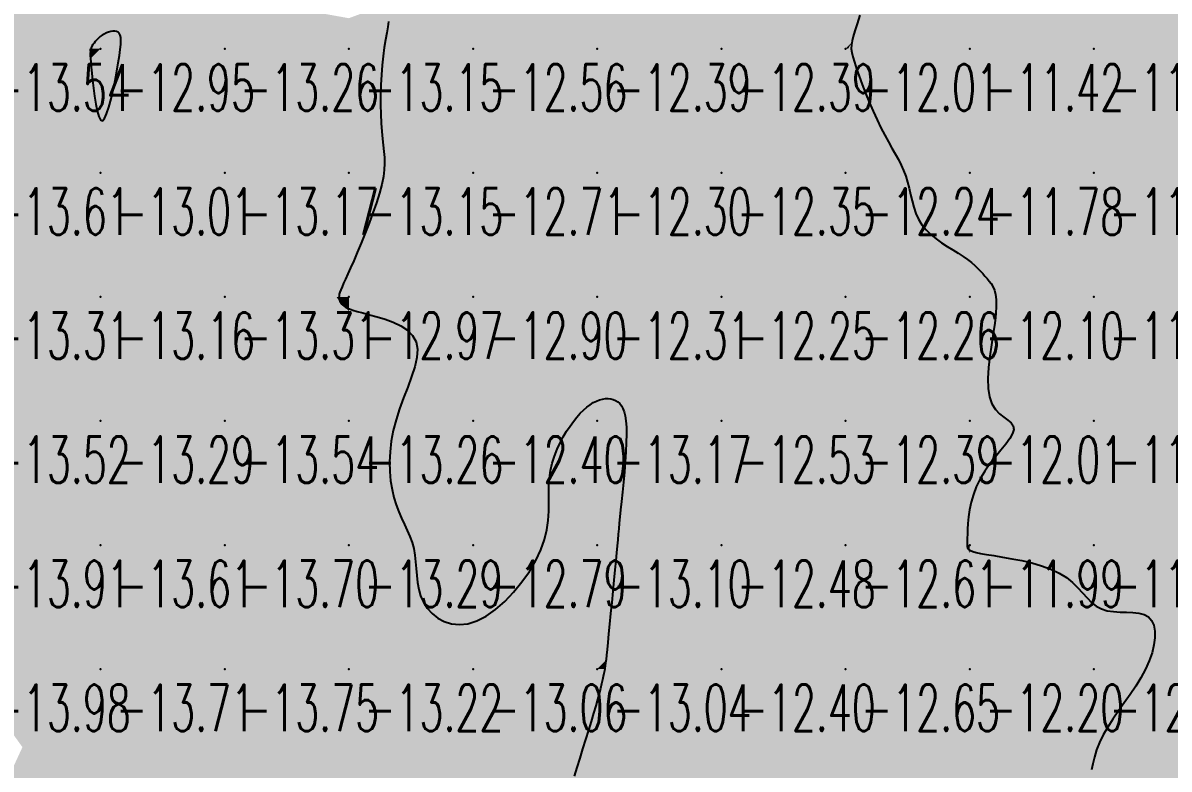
# Model space of a CAD drawing. Header units: millimetres. Extents: x 88261 to 90953, y 390274 to 392322.
# Drawn here: x 89854 to 89946.3, y 390729.2 to 390789.3 of the extents above; entities that cross this region are included whole.
import ezdxf
from ezdxf.enums import TextEntityAlignment as Align

# ---------------------------------------------------------------- set-up
doc = ezdxf.new("R2010")
doc.units = ezdxf.units.MM
doc.header["$LTSCALE"] = 25
for name, color, linetype in [('CN_03_00', 7, 'Continuous'), ('COTEAlt', 7, 'Continuous'), ('TN_COLORIAGE', 7, 'Continuous')]:
    doc.layers.add(name, color=color, linetype=linetype)
doc.styles.add('Simplex 1.0', font='Simplex.shx', dxfattribs={"width": 0.99, "height": 2.5})
doc.styles.get("Standard").update_dxf_attribs({"font": 'times.ttf'})

# ---------------------------------------------------------------- blocks, each defined once
blk = doc.blocks.new('COTE')
at = {"color": 0}
blk.add_point((0, 0), dxfattribs=at)
at = {"layer": 'COTEAlt'}
blk.add_attdef('ALT', text='', height=3.75, dxfattribs=at).set_placement((1.25, -1.25), align=Align.TOP_LEFT)

msp = doc.modelspace()

# ---------------------------------------------------------------- linework, layer by layer
at = {"layer": 'CN_03_00', "flags": 128}
for points, elevation in [([(89921.403, 390789.931), (89921.184, 390789.239), (89921.005, 390788.679), (89920.868, 390788.23), (89920.773, 390787.86), (89920.721, 390787.54), (89920.713, 390787.238), (89920.75, 390786.925), (89920.832, 390786.571), (89920.96, 390786.144), (89921.134, 390785.622), (89921.348, 390785.019), (89921.596, 390784.355), (89921.87, 390783.652), (89922.164, 390782.929), (89922.472, 390782.208), (89922.786, 390781.51), (89923.099, 390780.856), (89923.406, 390780.262), (89923.703, 390779.721), (89923.987, 390779.222), (89924.255, 390778.754), (89924.503, 390778.306), (89924.729, 390777.866), (89924.929, 390777.423), (89925.101, 390776.965), (89925.244, 390776.485), (89925.367, 390775.987), (89925.484, 390775.479), (89925.606, 390774.968), (89925.747, 390774.462), (89925.917, 390773.97), (89926.131, 390773.498), (89926.4, 390773.055), (89926.732, 390772.645), (89927.117, 390772.269), (89927.541, 390771.922), (89927.988, 390771.6), (89928.444, 390771.3), (89928.896, 390771.018), (89929.327, 390770.752), (89929.723, 390770.497), (89930.074, 390770.25), (89930.381, 390770.01), (89930.651, 390769.778), (89930.889, 390769.553), (89931.102, 390769.334), (89931.295, 390769.121), (89931.474, 390768.914), (89931.645, 390768.713), (89931.812, 390768.515), (89931.971, 390768.305), (89932.114, 390768.067), (89932.234, 390767.785), (89932.325, 390767.441), (89932.381, 390767.019), (89932.394, 390766.503), (89932.357, 390765.875), (89932.268, 390765.128), (89932.145, 390764.287), (89932.006, 390763.386), (89931.875, 390762.459), (89931.771, 390761.54), (89931.716, 390760.663), (89931.73, 390759.862), (89931.835, 390759.17), (89932.042, 390758.613), (89932.327, 390758.173), (89932.657, 390757.826), (89932.997, 390757.544), (89933.315, 390757.302), (89933.576, 390757.074), (89933.748, 390756.834), (89933.796, 390756.555), (89933.697, 390756.218), (89933.471, 390755.823), (89933.147, 390755.376), (89932.754, 390754.882), (89932.322, 390754.349), (89931.879, 390753.783), (89931.456, 390753.188), (89931.082, 390752.572), (89930.779, 390751.941), (89930.545, 390751.307), (89930.37, 390750.682), (89930.246, 390750.078), (89930.162, 390749.508), (89930.111, 390748.983), (89930.081, 390748.517), (89930.065, 390748.121), (89930.053, 390747.804), (89930.046, 390747.559), (89930.042, 390747.374), (89930.042, 390747.24), (89930.044, 390747.146), (89930.051, 390747.079), (89930.06, 390747.031), (89930.073, 390746.99), (89930.091, 390746.946), (89930.127, 390746.898), (89930.198, 390746.845), (89930.318, 390746.786), (89930.502, 390746.721), (89930.767, 390746.648), (89931.128, 390746.569), (89931.6, 390746.481), (89932.191, 390746.383), (89932.881, 390746.271), (89933.639, 390746.139), (89934.438, 390745.982), (89935.248, 390745.793), (89936.041, 390745.567), (89936.788, 390745.299), (89937.46, 390744.982), (89938.036, 390744.616), (89938.529, 390744.214), (89938.959, 390743.796), (89939.345, 390743.378), (89939.709, 390742.981), (89940.069, 390742.621), (89940.446, 390742.318), (89940.861, 390742.089), (89941.327, 390741.947), (89941.831, 390741.872), (89942.356, 390741.841), (89942.883, 390741.828), (89943.393, 390741.807), (89943.868, 390741.755), (89944.289, 390741.645), (89944.637, 390741.454), (89944.899, 390741.161), (89945.072, 390740.775), (89945.16, 390740.308), (89945.165, 390739.773), (89945.09, 390739.184), (89944.937, 390738.554), (89944.71, 390737.896), (89944.41, 390737.223), (89944.043, 390736.546), (89943.625, 390735.87), (89943.172, 390735.197), (89942.702, 390734.528), (89942.232, 390733.865), (89941.781, 390733.21), (89941.365, 390732.566), (89941.003, 390731.934), (89940.706, 390731.318), (89940.472, 390730.721), (89940.292, 390730.15), (89940.156, 390729.612), (89940.058, 390729.111)], -12), ([(89883.434, 390789.431), (89883.383, 390789.006), (89883.301, 390788.511), (89883.202, 390787.949), (89883.098, 390787.325), (89883.002, 390786.641), (89882.925, 390785.903), (89882.868, 390785.126), (89882.83, 390784.327), (89882.811, 390783.521), (89882.81, 390782.727), (89882.824, 390781.96), (89882.854, 390781.237), (89882.899, 390780.576), (89882.956, 390779.987), (89883.016, 390779.455), (89883.07, 390778.959), (89883.108, 390778.479), (89883.12, 390777.994), (89883.096, 390777.483), (89883.026, 390776.926), (89882.901, 390776.302), (89882.714, 390775.597), (89882.474, 390774.827), (89882.193, 390774.016), (89881.886, 390773.187), (89881.564, 390772.362), (89881.241, 390771.566), (89880.929, 390770.822), (89880.641, 390770.151), (89880.387, 390769.574), (89880.167, 390769.084), (89879.981, 390768.673), (89879.826, 390768.33), (89879.701, 390768.047), (89879.603, 390767.812), (89879.531, 390767.617), (89879.482, 390767.452), (89879.456, 390767.307), (89879.449, 390767.181), (89879.459, 390767.069), (89879.484, 390766.97), (89879.522, 390766.881), (89879.57, 390766.801), (89879.625, 390766.725), (89879.686, 390766.653), (89879.752, 390766.582), (89879.834, 390766.51), (89879.944, 390766.434), (89880.096, 390766.353), (89880.303, 390766.266), (89880.576, 390766.169), (89880.93, 390766.061), (89881.376, 390765.94), (89881.919, 390765.802), (89882.533, 390765.641), (89883.18, 390765.445), (89883.824, 390765.205), (89884.431, 390764.913), (89884.963, 390764.557), (89885.385, 390764.129), (89885.661, 390763.62), (89885.766, 390763.022), (89885.72, 390762.346), (89885.555, 390761.604), (89885.302, 390760.808), (89884.994, 390759.97), (89884.661, 390759.105), (89884.335, 390758.223), (89884.048, 390757.338), (89883.825, 390756.462), (89883.668, 390755.6), (89883.573, 390754.759), (89883.535, 390753.944), (89883.551, 390753.162), (89883.616, 390752.417), (89883.726, 390751.716), (89883.876, 390751.065), (89884.062, 390750.466), (89884.274, 390749.911), (89884.5, 390749.392), (89884.731, 390748.896), (89884.954, 390748.415), (89885.159, 390747.938), (89885.336, 390747.455), (89885.474, 390746.956), (89885.565, 390746.433), (89885.624, 390745.89), (89885.667, 390745.335), (89885.711, 390744.775), (89885.774, 390744.216), (89885.873, 390743.667), (89886.026, 390743.133), (89886.25, 390742.623), (89886.558, 390742.144), (89886.946, 390741.714), (89887.408, 390741.349), (89887.935, 390741.066), (89888.522, 390740.885), (89889.159, 390740.822), (89889.84, 390740.894), (89890.558, 390741.12), (89891.302, 390741.51), (89892.056, 390742.045), (89892.801, 390742.699), (89893.517, 390743.446), (89894.185, 390744.261), (89894.785, 390745.116), (89895.3, 390745.987), (89895.708, 390746.846), (89895.998, 390747.674), (89896.186, 390748.467), (89896.293, 390749.228), (89896.343, 390749.958), (89896.357, 390750.662), (89896.357, 390751.34), (89896.367, 390751.995), (89896.408, 390752.63), (89896.498, 390753.245), (89896.635, 390753.84), (89896.813, 390754.411), (89897.023, 390754.956), (89897.26, 390755.473), (89897.517, 390755.959), (89897.786, 390756.412), (89898.061, 390756.829), (89898.337, 390757.208), (89898.611, 390757.549), (89898.882, 390757.853), (89899.151, 390758.12), (89899.417, 390758.353), (89899.679, 390758.55), (89899.937, 390758.714), (89900.189, 390758.844), (89900.436, 390758.942), (89900.677, 390759.008), (89900.909, 390759.043), (89901.131, 390759.047), (89901.344, 390759.023), (89901.544, 390758.969), (89901.731, 390758.888), (89901.904, 390758.779), (89902.061, 390758.642), (89902.202, 390758.47), (89902.324, 390758.253), (89902.426, 390757.981), (89902.508, 390757.647), (89902.566, 390757.24), (89902.601, 390756.751), (89902.611, 390756.171), (89902.595, 390755.497), (89902.558, 390754.748), (89902.503, 390753.949), (89902.436, 390753.125), (89902.361, 390752.302), (89902.284, 390751.504), (89902.208, 390750.757), (89902.139, 390750.086), (89902.081, 390749.506), (89902.03, 390749.001), (89901.986, 390748.542), (89901.944, 390748.102), (89901.901, 390747.654), (89901.856, 390747.17), (89901.805, 390746.624), (89901.744, 390745.987), (89901.673, 390745.243), (89901.594, 390744.413), (89901.508, 390743.529), (89901.42, 390742.621), (89901.333, 390741.721), (89901.248, 390740.861), (89901.171, 390740.072), (89901.103, 390739.385), (89901.047, 390738.824), (89901.001, 390738.375), (89900.963, 390738.018), (89900.929, 390737.733), (89900.898, 390737.498), (89900.866, 390737.292), (89900.83, 390737.095), (89900.789, 390736.886), (89900.74, 390736.647), (89900.679, 390736.37), (89900.606, 390736.051), (89900.517, 390735.687), (89900.411, 390735.272), (89900.284, 390734.802), (89900.136, 390734.273), (89899.963, 390733.681), (89899.764, 390733.025), (89899.546, 390732.319), (89899.314, 390731.578), (89899.077, 390730.82), (89898.84, 390730.062), (89898.611, 390729.32), (89898.396, 390728.611)], -13)]:
    msp.add_lwpolyline(points, dxfattribs=dict(at, elevation=elevation))
at = {"layer": 'CN_03_00', "elevation": -13, "flags": 128}
msp.add_lwpolyline([(89861.775, 390786.692), (89861.841, 390787.181), (89861.879, 390787.581), (89861.89, 390787.902), (89861.875, 390788.152), (89861.833, 390788.342), (89861.764, 390788.479), (89861.67, 390788.572), (89861.549, 390788.631), (89861.408, 390788.657), (89861.25, 390788.656), (89861.08, 390788.628), (89860.904, 390788.578), (89860.725, 390788.509), (89860.549, 390788.422), (89860.38, 390788.322), (89860.223, 390788.211), (89860.079, 390788.091), (89859.947, 390787.964), (89859.83, 390787.832), (89859.726, 390787.698), (89859.637, 390787.564), (89859.563, 390787.432), (89859.504, 390787.303), (89859.461, 390787.177), (89859.433, 390787.044), (89859.419, 390786.888), (89859.42, 390786.695), (89859.434, 390786.452), (89859.461, 390786.145), (89859.5, 390785.758), (89859.551, 390785.278), (89859.614, 390784.701), (89859.689, 390784.061), (89859.775, 390783.405), (89859.874, 390782.776), (89859.985, 390782.22), (89860.11, 390781.781), (89860.248, 390781.506), (89860.4, 390781.438), (89860.565, 390781.608), (89860.74, 390781.986), (89860.917, 390782.527), (89861.094, 390783.186), (89861.264, 390783.918), (89861.422, 390784.679), (89861.564, 390785.423), (89861.683, 390786.106), (89861.775, 390786.692)], close=True, dxfattribs=at)
at = {"layer": 'TN_COLORIAGE', "color": 221}
for points in [[(89850.249, 390787.239, -13), (89859.336, 390787.239, -13), (89860.249, 390797.239, -13), (89860.249, 390788.438, -13)], [(89850.249, 390797.239, -13.398), (89850.249, 390787.239, -13.398), (89860.249, 390797.239, -13.398)], [(89860.249, 390797.239, -13), (89860.249, 390788.438, -13), (89870.249, 390797.239, -13), (89861.949, 390788.939, -13)], [(89870.249, 390797.239, -13), (89861.949, 390788.939, -13), (89870.249, 390787.239, -13), (89861.975, 390787.239, -13)], [(89870.249, 390797.239, -13), (89873.895, 390797.239, -13), (89870.249, 390787.239, -13), (89873.853, 390790.844, -13)], [(89870.249, 390787.239, -13), (89873.853, 390790.844, -13), (89880.249, 390787.239, -13), (89880.249, 390789.696, -13)], [(89882.776, 390787.239, -13.15), (89884.154, 390791.144, -13.15), (89880.249, 390787.239, -13.15)], [(89880.249, 390789.696, -13.15), (89884.154, 390791.144, -13.15), (89880.249, 390787.239, -13.15)], [(89850.249, 390777.239, -13), (89859.431, 390786.422, -13), (89850.249, 390787.239, -13), (89859.336, 390787.239, -13)], [(89860.249, 390777.239, -13.26), (89870.249, 390777.239, -13.26), (89870.249, 390787.239, -13.26)], [(89870.249, 390787.239, -13), (89861.975, 390787.239, -13), (89860.249, 390777.239, -13), (89860.249, 390778.742, -13)], [(89870.249, 390777.239, -13.15), (89880.249, 390777.239, -13.15), (89880.249, 390787.239, -13.15)], [(89870.249, 390787.239, -13.15), (89870.249, 390777.239, -13.15), (89880.249, 390787.239, -13.15)], [(89880.249, 390787.239, -13), (89882.776, 390787.239, -13), (89880.249, 390777.239, -13), (89882.754, 390779.745, -13)], [(89850.249, 390777.239, -13), (89859.431, 390786.422, -13), (89860.249, 390777.239, -13), (89860.249, 390778.742, -13)], [(89882.754, 390779.745, -13.148), (89883.601, 390777.239, -13.148), (89880.249, 390777.239, -13.148)], [(89850.249, 390767.239, -13.01), (89860.249, 390767.239, -13.01), (89860.249, 390777.239, -13.01)], [(89850.249, 390777.239, -13.01), (89850.249, 390767.239, -13.01), (89860.249, 390777.239, -13.01)], [(89860.249, 390767.239, -13.168), (89870.249, 390767.239, -13.168), (89870.249, 390777.239, -13.168)], [(89860.249, 390777.239, -13.168), (89860.249, 390767.239, -13.168), (89870.249, 390777.239, -13.168)], [(89870.249, 390767.239, -13), (89879.247, 390767.239, -13), (89880.249, 390777.239, -13), (89880.249, 390769.107, -13)], [(89870.249, 390777.239, -13.148), (89870.249, 390767.239, -13.148), (89880.249, 390777.239, -13.148)], [(89883.601, 390777.239, -13.148), (89880.249, 390769.107, -13.148), (89880.249, 390777.239, -13.148)], [(89850.249, 390757.239, -13.163), (89860.249, 390757.239, -13.163), (89860.249, 390767.239, -13.163)], [(89850.249, 390767.239, -13.163), (89850.249, 390757.239, -13.163), (89860.249, 390767.239, -13.163)], [(89860.249, 390757.239, -13.306), (89870.249, 390757.239, -13.306), (89870.249, 390767.239, -13.306)], [(89860.249, 390767.239, -13.306), (89860.249, 390757.239, -13.306), (89870.249, 390767.239, -13.306)], [(89870.249, 390757.239, -13), (89879.655, 390766.645, -13), (89870.249, 390767.239, -13), (89879.247, 390767.239, -13)], [(89870.249, 390757.239, -13), (89879.655, 390766.645, -13), (89880.249, 390757.239, -13), (89880.249, 390766.099, -13)], [(89887.604, 390764.595, -13.265), (89880.249, 390766.099, -13.265), (89880.249, 390757.239, -13.265)], [(89883.299, 390757.239, -13.265), (89887.604, 390764.595, -13.265), (89880.249, 390757.239, -13.265)], [(89900.249, 390759.191, -13.168), (89898.071, 390757.239, -13.168), (89900.249, 390757.239, -13.168)], [(89902.07, 390759.061, -13.168), (89900.249, 390759.191, -13.168), (89900.249, 390757.239, -13.168)], [(89902.07, 390759.061, -13.168), (89902.895, 390757.239, -13.168), (89900.249, 390757.239, -13.168)], [(89850.249, 390747.239, -13.29), (89860.249, 390747.239, -13.29), (89860.249, 390757.239, -13.29)], [(89850.249, 390757.239, -13.29), (89850.249, 390747.239, -13.29), (89860.249, 390757.239, -13.29)], [(89860.249, 390747.239, -13.54), (89870.249, 390747.239, -13.54), (89870.249, 390757.239, -13.54)], [(89860.249, 390757.239, -13.54), (89860.249, 390747.239, -13.54), (89870.249, 390757.239, -13.54)], [(89870.249, 390747.239, -13.265), (89880.249, 390747.239, -13.265), (89880.249, 390757.239, -13.265)], [(89870.249, 390757.239, -13.265), (89870.249, 390747.239, -13.265), (89880.249, 390757.239, -13.265)], [(89880.249, 390747.239, -13), (89883.487, 390750.477, -13), (89880.249, 390757.239, -13), (89883.299, 390757.239, -13)], [(89900.249, 390757.239, -13), (89895.834, 390752.825, -13), (89900.249, 390747.239, -13), (89897.041, 390747.239, -13)], [(89898.071, 390757.239, -13.168), (89895.834, 390752.825, -13.168), (89900.249, 390757.239, -13.168)], [(89900.249, 390757.239, -13), (89902.895, 390757.239, -13), (89900.249, 390747.239, -13), (89902.018, 390749.009, -13)], [(89883.487, 390750.477, -13.289), (89886.011, 390747.239, -13.289), (89880.249, 390747.239, -13.289)], [(89901.87, 390747.239, -13.1), (89902.018, 390749.009, -13.1), (89900.249, 390747.239, -13.1)], [(89850.249, 390737.239, -13.608), (89860.249, 390737.239, -13.608), (89860.249, 390747.239, -13.608)], [(89850.249, 390747.239, -13.608), (89850.249, 390737.239, -13.608), (89860.249, 390747.239, -13.608)], [(89860.249, 390737.239, -13.7), (89870.249, 390737.239, -13.7), (89870.249, 390747.239, -13.7)], [(89860.249, 390747.239, -13.7), (89860.249, 390737.239, -13.7), (89870.249, 390747.239, -13.7)], [(89870.249, 390737.239, -13.289), (89880.249, 390737.239, -13.289), (89880.249, 390747.239, -13.289)], [(89870.249, 390747.239, -13.289), (89870.249, 390737.239, -13.289), (89880.249, 390747.239, -13.289)], [(89880.249, 390747.239, -13), (89886.011, 390747.239, -13), (89880.249, 390737.239, -13), (89885.31, 390742.3, -13)], [(89890.249, 390737.239, -13.1), (89900.249, 390737.239, -13.1), (89900.249, 390747.239, -13.1)], [(89900.249, 390747.239, -13), (89897.041, 390747.239, -13), (89890.249, 390737.239, -13), (89890.249, 390739.296, -13)], [(89900.249, 390747.239, -13), (89901.87, 390747.239, -13), (89900.249, 390737.239, -13), (89900.968, 390737.958, -13)], [(89880.249, 390737.239, -13), (89885.31, 390742.3, -13), (89890.249, 390737.239, -13), (89890.249, 390739.296, -13)], [(89900.88, 390737.239, -13.04), (89900.968, 390737.958, -13.04), (89900.249, 390737.239, -13.04)], [(89850.249, 390736.102, -13.709), (89853.961, 390730.952, -13.709), (89850.249, 390737.239, -13.709), (89860.249, 390737.239, -13.709)], [(89853.961, 390730.952, -13.314), (89852.253, 390727.239, -13.314), (89860.249, 390737.239, -13.314), (89860.249, 390727.239, -13.314)], [(89860.249, 390727.239, -13.749), (89870.249, 390727.239, -13.749), (89870.249, 390737.239, -13.749)], [(89860.249, 390737.239, -13.749), (89860.249, 390727.239, -13.749), (89870.249, 390737.239, -13.749)], [(89870.249, 390727.239, -13.218), (89880.249, 390727.239, -13.218), (89880.249, 390737.239, -13.218)], [(89870.249, 390737.239, -13.218), (89870.249, 390727.239, -13.218), (89880.249, 390737.239, -13.218)], [(89880.249, 390727.239, -13.055), (89890.249, 390727.239, -13.055), (89890.249, 390737.239, -13.055)], [(89880.249, 390737.239, -13.055), (89880.249, 390727.239, -13.055), (89890.249, 390737.239, -13.055)], [(89890.249, 390727.239, -13), (89897.901, 390727.239, -13), (89900.249, 390737.239, -13), (89900.249, 390734.402, -13)], [(89890.249, 390737.239, -13.04), (89890.249, 390727.239, -13.04), (89900.249, 390737.239, -13.04)], [(89900.88, 390737.239, -13.04), (89900.249, 390734.402, -13.04), (89900.249, 390737.239, -13.04)]]:
    msp.add_solid(points, dxfattribs=at)
at = {"layer": 'TN_COLORIAGE', "color": 211}
for points in [[(89884.154, 390791.144, -12.556), (89882.776, 390787.239, -12.556), (89890.249, 390797.239, -12.556), (89890.249, 390787.239, -12.556)], [(89890.249, 390787.239, -12.33), (89900.249, 390787.239, -12.33), (89900.249, 390797.239, -12.33)], [(89890.249, 390797.239, -12.33), (89890.249, 390787.239, -12.33), (89900.249, 390797.239, -12.33)], [(89900.249, 390787.239, -12.095), (89910.249, 390787.239, -12.095), (89910.249, 390797.239, -12.095)], [(89900.249, 390797.239, -12.095), (89900.249, 390787.239, -12.095), (89910.249, 390797.239, -12.095)], [(89910.249, 390787.239, -12.122), (89920.249, 390787.239, -12.122), (89920.249, 390797.239, -12.122)], [(89910.249, 390797.239, -12.122), (89910.249, 390787.239, -12.122), (89920.249, 390797.239, -12.122)], [(89920.249, 390797.239, -12), (89923.65, 390797.239, -12), (89920.249, 390787.239, -12), (89920.748, 390787.739, -12)], [(89861.975, 390787.239, -12.946), (89861.949, 390788.939, -12.946), (89860.249, 390787.239, -12.946)], [(89861.949, 390788.939, -12.946), (89860.249, 390788.438, -12.946), (89860.249, 390787.239, -12.946)], [(89860.249, 390788.438, -12.946), (89859.336, 390787.239, -12.946), (89860.249, 390787.239, -12.946)], [(89920.46, 390787.239, -12.012), (89920.748, 390787.739, -12.012), (89920.249, 390787.239, -12.012)], [(89859.336, 390787.239, -12.946), (89859.431, 390786.422, -12.946), (89860.249, 390787.239, -12.946)], [(89860.249, 390778.742, -12.946), (89859.431, 390786.422, -12.946), (89860.249, 390787.239, -12.946)], [(89860.249, 390778.742, -12.946), (89861.975, 390787.239, -12.946), (89860.249, 390787.239, -12.946)], [(89883.601, 390777.239, -12.556), (89882.754, 390779.745, -12.556), (89890.249, 390777.239, -12.556), (89890.249, 390787.239, -12.556)], [(89882.754, 390779.745, -12.556), (89882.776, 390787.239, -12.556), (89890.249, 390787.239, -12.556)], [(89890.249, 390777.239, -12.394), (89900.249, 390777.239, -12.394), (89900.249, 390787.239, -12.394)], [(89890.249, 390787.239, -12.394), (89890.249, 390777.239, -12.394), (89900.249, 390787.239, -12.394)], [(89900.249, 390777.239, -12.391), (89910.249, 390777.239, -12.391), (89910.249, 390787.239, -12.391)], [(89900.249, 390787.239, -12.391), (89900.249, 390777.239, -12.391), (89910.249, 390787.239, -12.391)], [(89910.249, 390777.239, -12.012), (89920.249, 390777.239, -12.012), (89920.249, 390787.239, -12.012)], [(89910.249, 390787.239, -12.012), (89910.249, 390777.239, -12.012), (89920.249, 390787.239, -12.012)], [(89920.249, 390777.239, -12), (89923.174, 390780.165, -12), (89920.249, 390787.239, -12), (89920.46, 390787.239, -12)], [(89923.174, 390780.165, -12.238), (89925.439, 390777.239, -12.238), (89920.249, 390777.239, -12.238)], [(89880.249, 390767.239, -12.706), (89890.249, 390767.239, -12.706), (89890.249, 390777.239, -12.706)], [(89880.249, 390769.107, -12.706), (89883.601, 390777.239, -12.706), (89880.249, 390767.239, -12.706), (89890.249, 390777.239, -12.706)], [(89890.249, 390767.239, -12.302), (89900.249, 390767.239, -12.302), (89900.249, 390777.239, -12.302)], [(89890.249, 390777.239, -12.302), (89890.249, 390767.239, -12.302), (89900.249, 390777.239, -12.302)], [(89900.249, 390767.239, -12.354), (89910.249, 390767.239, -12.354), (89910.249, 390777.239, -12.354)], [(89900.249, 390777.239, -12.354), (89900.249, 390767.239, -12.354), (89910.249, 390777.239, -12.354)], [(89910.249, 390767.239, -12.238), (89920.249, 390767.239, -12.238), (89920.249, 390777.239, -12.238)], [(89910.249, 390777.239, -12.238), (89910.249, 390767.239, -12.238), (89920.249, 390777.239, -12.238)], [(89920.249, 390767.239, -12), (89925.678, 390772.669, -12), (89920.249, 390777.239, -12), (89925.439, 390777.239, -12)], [(89920.249, 390767.239, -12), (89925.678, 390772.669, -12), (89930.249, 390767.239, -12), (89930.249, 390770.414, -12)], [(89931.666, 390768.657, -12.103), (89930.249, 390770.414, -12.103), (89930.249, 390767.239, -12.103)], [(89880.249, 390769.107, -12.966), (89879.247, 390767.239, -12.966), (89880.249, 390767.239, -12.966)], [(89931.666, 390768.657, -12.103), (89932.957, 390767.239, -12.103), (89930.249, 390767.239, -12.103)], [(89879.247, 390767.239, -12.966), (89879.655, 390766.645, -12.966), (89880.249, 390767.239, -12.966)], [(89880.249, 390766.099, -12.966), (89879.655, 390766.645, -12.966), (89880.249, 390767.239, -12.966)], [(89880.249, 390766.099, -12.905), (89887.604, 390764.595, -12.905), (89880.249, 390767.239, -12.905), (89890.249, 390767.239, -12.905)], [(89887.604, 390764.595, -12.397), (89883.299, 390757.239, -12.397), (89890.249, 390767.239, -12.397), (89890.249, 390757.239, -12.397)], [(89898.071, 390757.239, -12.307), (89900.249, 390759.191, -12.307), (89890.249, 390757.239, -12.307), (89900.249, 390767.239, -12.307)], [(89890.249, 390767.239, -12.307), (89890.249, 390757.239, -12.307), (89900.249, 390767.239, -12.307)], [(89900.249, 390759.191, -12.246), (89902.07, 390759.061, -12.246), (89900.249, 390767.239, -12.246), (89910.249, 390767.239, -12.246)], [(89902.895, 390757.239, -12.246), (89902.07, 390759.061, -12.246), (89910.249, 390757.239, -12.246), (89910.249, 390767.239, -12.246)], [(89910.249, 390757.239, -12.262), (89920.249, 390757.239, -12.262), (89920.249, 390767.239, -12.262)], [(89910.249, 390767.239, -12.262), (89910.249, 390757.239, -12.262), (89920.249, 390767.239, -12.262)], [(89920.249, 390757.239, -12.103), (89930.249, 390757.239, -12.103), (89930.249, 390767.239, -12.103)], [(89920.249, 390767.239, -12.103), (89920.249, 390757.239, -12.103), (89930.249, 390767.239, -12.103)], [(89930.249, 390767.239, -12), (89932.957, 390767.239, -12), (89930.249, 390757.239, -12), (89930.645, 390757.636, -12)], [(89883.299, 390757.239, -12.397), (89883.487, 390750.477, -12.397), (89890.249, 390757.239, -12.397)], [(89886.011, 390747.239, -12.397), (89883.487, 390750.477, -12.397), (89890.249, 390747.239, -12.397), (89890.249, 390757.239, -12.397)], [(89895.834, 390752.825, -12.397), (89898.071, 390757.239, -12.397), (89890.249, 390747.239, -12.397), (89890.249, 390757.239, -12.397)], [(89902.018, 390749.009, -12.481), (89901.87, 390747.239, -12.481), (89910.249, 390757.239, -12.481), (89910.249, 390747.239, -12.481)], [(89902.018, 390749.009, -12.533), (89902.895, 390757.239, -12.533), (89910.249, 390757.239, -12.533)], [(89910.249, 390747.239, -12.391), (89920.249, 390747.239, -12.391), (89920.249, 390757.239, -12.391)], [(89910.249, 390757.239, -12.391), (89910.249, 390747.239, -12.391), (89920.249, 390757.239, -12.391)], [(89920.249, 390747.239, -12), (89930.025, 390747.239, -12), (89930.249, 390757.239, -12), (89930.249, 390752.738, -12)], [(89920.249, 390757.239, -12.011), (89920.249, 390747.239, -12.011), (89930.249, 390757.239, -12.011)], [(89930.645, 390757.636, -12.011), (89935.47, 390757.239, -12.011), (89930.249, 390757.239, -12.011)], [(89930.249, 390752.738, -12.011), (89935.47, 390757.239, -12.011), (89930.249, 390757.239, -12.011)], [(89897.041, 390747.239, -12.787), (89895.834, 390752.825, -12.787), (89890.249, 390747.239, -12.787)], [(89890.249, 390739.296, -12.787), (89885.31, 390742.3, -12.787), (89890.249, 390747.239, -12.787)], [(89885.31, 390742.3, -12.787), (89886.011, 390747.239, -12.787), (89890.249, 390747.239, -12.787)], [(89890.249, 390739.296, -12.787), (89897.041, 390747.239, -12.787), (89890.249, 390747.239, -12.787)], [(89900.968, 390737.958, -12.404), (89900.88, 390737.239, -12.404), (89910.249, 390747.239, -12.404), (89910.249, 390737.239, -12.404)], [(89900.968, 390737.958, -12.481), (89901.87, 390747.239, -12.481), (89910.249, 390747.239, -12.481)], [(89910.249, 390737.239, -12.607), (89920.249, 390737.239, -12.607), (89920.249, 390747.239, -12.607)], [(89910.249, 390747.239, -12.607), (89910.249, 390737.239, -12.607), (89920.249, 390747.239, -12.607)], [(89920.249, 390737.239, -12), (89930.04, 390747.031, -12), (89920.249, 390747.239, -12), (89930.025, 390747.239, -12)], [(89920.249, 390737.239, -12), (89930.04, 390747.031, -12), (89930.249, 390737.239, -12), (89930.249, 390746.574, -12)], [(89938.565, 390745.556, -12.195), (89930.249, 390746.574, -12.195), (89930.249, 390737.239, -12.195)], [(89930.249, 390737.239, -12), (89938.565, 390745.556, -12), (89940.249, 390737.239, -12), (89940.249, 390741.096, -12)], [(89940.249, 390741.096, -12.025), (89945.606, 390742.597, -12.025), (89940.249, 390737.239, -12.025)], [(89945.151, 390737.239, -12.025), (89945.606, 390742.597, -12.025), (89940.249, 390737.239, -12.025)], [(89900.249, 390727.239, -12.404), (89910.249, 390727.239, -12.404), (89910.249, 390737.239, -12.404)], [(89900.249, 390734.402, -12.404), (89900.88, 390737.239, -12.404), (89900.249, 390727.239, -12.404), (89910.249, 390737.239, -12.404)], [(89910.249, 390727.239, -12.654), (89920.249, 390727.239, -12.654), (89920.249, 390737.239, -12.654)], [(89910.249, 390737.239, -12.654), (89910.249, 390727.239, -12.654), (89920.249, 390737.239, -12.654)], [(89920.249, 390727.239, -12.195), (89930.249, 390727.239, -12.195), (89930.249, 390737.239, -12.195)], [(89920.249, 390737.239, -12.195), (89920.249, 390727.239, -12.195), (89930.249, 390737.239, -12.195)], [(89930.249, 390737.239, -12.025), (89930.249, 390727.239, -12.025), (89940.249, 390737.239, -12.025)], [(89930.249, 390727.239, -12), (89939.869, 390727.239, -12), (89940.249, 390737.239, -12), (89940.249, 390731.782, -12)], [(89945.151, 390737.239, -12.025), (89940.249, 390731.782, -12.025), (89940.249, 390737.239, -12.025)], [(89900.249, 390734.402, -12.899), (89897.901, 390727.239, -12.899), (89900.249, 390727.239, -12.899)]]:
    msp.add_solid(points, dxfattribs=at)
at = {"layer": 'TN_COLORIAGE', "color": 201}
for points in [[(89920.748, 390787.739, -11.425), (89920.46, 390787.239, -11.425), (89930.249, 390797.239, -11.425), (89930.249, 390787.239, -11.425)], [(89920.748, 390787.739, -11.764), (89923.65, 390797.239, -11.764), (89930.249, 390797.239, -11.764)], [(89930.249, 390797.239, -11.174), (89930.249, 390787.239, -11.174), (89940.249, 390797.239, -11.174)], [(89930.249, 390787.239, -11.174), (89940.249, 390787.239, -11.174), (89940.249, 390797.239, -11.174)], [(89940.249, 390797.239, -11.415), (89940.249, 390787.239, -11.415), (89950.249, 390797.239, -11.415)], [(89940.249, 390787.239, -11.415), (89950.249, 390787.239, -11.415), (89950.249, 390797.239, -11.415)], [(89920.46, 390787.239, -11.425), (89923.174, 390780.165, -11.425), (89930.249, 390787.239, -11.425)], [(89925.439, 390777.239, -11.425), (89923.174, 390780.165, -11.425), (89930.249, 390777.239, -11.425), (89930.249, 390787.239, -11.425)], [(89930.249, 390787.239, -11.383), (89930.249, 390777.239, -11.383), (89940.249, 390787.239, -11.383)], [(89930.249, 390777.239, -11.383), (89940.249, 390777.239, -11.383), (89940.249, 390787.239, -11.383)], [(89940.249, 390787.239, -11.236), (89940.249, 390777.239, -11.236), (89950.249, 390787.239, -11.236)], [(89940.249, 390777.239, -11.236), (89950.249, 390777.239, -11.236), (89950.249, 390787.239, -11.236)], [(89925.439, 390777.239, -11.78), (89925.678, 390772.669, -11.78), (89930.249, 390777.239, -11.78)], [(89930.249, 390770.414, -11.78), (89925.678, 390772.669, -11.78), (89930.249, 390777.239, -11.78)], [(89930.249, 390770.414, -11.379), (89931.666, 390768.657, -11.379), (89930.249, 390777.239, -11.379), (89940.249, 390777.239, -11.379)], [(89932.957, 390767.239, -11.379), (89931.666, 390768.657, -11.379), (89940.249, 390767.239, -11.379), (89940.249, 390777.239, -11.379)], [(89940.249, 390777.239, -11.283), (89940.249, 390767.239, -11.283), (89950.249, 390777.239, -11.283)], [(89940.249, 390767.239, -11.283), (89950.249, 390767.239, -11.283), (89950.249, 390777.239, -11.283)], [(89930.645, 390757.636, -11.724), (89932.957, 390767.239, -11.724), (89940.249, 390767.239, -11.724)], [(89935.47, 390757.239, -11.724), (89930.645, 390757.636, -11.724), (89940.249, 390757.239, -11.724), (89940.249, 390767.239, -11.724)], [(89940.249, 390767.239, -11.718), (89940.249, 390757.239, -11.718), (89950.249, 390767.239, -11.718)], [(89940.249, 390757.239, -11.718), (89950.249, 390757.239, -11.718), (89950.249, 390767.239, -11.718)], [(89935.47, 390757.239, -11.986), (89930.249, 390752.738, -11.986), (89940.249, 390757.239, -11.986), (89930.249, 390747.239, -11.986)], [(89930.249, 390747.239, -11.99), (89940.249, 390747.239, -11.99), (89940.249, 390757.239, -11.99)], [(89940.249, 390757.239, -11.905), (89940.249, 390747.239, -11.905), (89950.249, 390757.239, -11.905)], [(89940.249, 390747.239, -11.905), (89950.249, 390747.239, -11.905), (89950.249, 390757.239, -11.905)], [(89930.249, 390752.738, -11.986), (89930.025, 390747.239, -11.986), (89930.249, 390747.239, -11.986)], [(89930.025, 390747.239, -11.986), (89930.04, 390747.031, -11.986), (89930.249, 390747.239, -11.986)], [(89930.249, 390746.574, -11.986), (89930.04, 390747.031, -11.986), (89930.249, 390747.239, -11.986)], [(89930.249, 390746.574, -11.96), (89938.565, 390745.556, -11.96), (89930.249, 390747.239, -11.96), (89940.249, 390747.239, -11.96)], [(89940.249, 390741.096, -11.96), (89938.565, 390745.556, -11.96), (89940.249, 390747.239, -11.96)], [(89945.606, 390742.597, -11.96), (89940.249, 390741.096, -11.96), (89950.249, 390747.239, -11.96), (89940.249, 390747.239, -11.96)], [(89945.606, 390742.597, -11.974), (89945.151, 390737.239, -11.974), (89950.249, 390747.239, -11.974), (89950.249, 390737.239, -11.974)], [(89940.249, 390731.782, -11.974), (89945.151, 390737.239, -11.974), (89940.249, 390727.239, -11.974), (89950.249, 390737.239, -11.974)], [(89940.249, 390727.239, -11.974), (89950.249, 390727.239, -11.974), (89950.249, 390737.239, -11.974)], [(89940.249, 390731.782, -11.979), (89939.869, 390727.239, -11.979), (89940.249, 390727.239, -11.979)]]:
    msp.add_solid(points, dxfattribs=at)

# ---------------------------------------------------------------- block references
at = {"layer": 'COTEAlt'}
ref = msp.add_blockref('COTE', (89850.249, 390787.239), dxfattribs=at)
ref.add_attrib('ALT', '-13.54', dxfattribs={"height": 3.75, "style": 'Simplex 1.0', "width": 0.6}).set_placement((89851.499, 390785.989), align=Align.TOP_LEFT)
ref = msp.add_blockref('COTE', (89860.249, 390787.239), dxfattribs=at)
ref.add_attrib('ALT', '-12.95', dxfattribs={"height": 3.75, "style": 'Simplex 1.0', "width": 0.6}).set_placement((89861.499, 390785.989), align=Align.TOP_LEFT)
ref = msp.add_blockref('COTE', (89870.249, 390787.239), dxfattribs=at)
ref.add_attrib('ALT', '-13.26', dxfattribs={"height": 3.75, "style": 'Simplex 1.0', "width": 0.6}).set_placement((89871.499, 390785.989), align=Align.TOP_LEFT)
ref = msp.add_blockref('COTE', (89880.249, 390787.239), dxfattribs=at)
ref.add_attrib('ALT', '-13.15', dxfattribs={"height": 3.75, "style": 'Simplex 1.0', "width": 0.6}).set_placement((89881.499, 390785.989), align=Align.TOP_LEFT)
ref = msp.add_blockref('COTE', (89890.249, 390787.239), dxfattribs=at)
ref.add_attrib('ALT', '-12.56', dxfattribs={"height": 3.75, "style": 'Simplex 1.0', "width": 0.6}).set_placement((89891.499, 390785.989), align=Align.TOP_LEFT)
ref = msp.add_blockref('COTE', (89900.249, 390787.239), dxfattribs=at)
ref.add_attrib('ALT', '-12.39', dxfattribs={"height": 3.75, "style": 'Simplex 1.0', "width": 0.6}).set_placement((89901.499, 390785.989), align=Align.TOP_LEFT)
ref = msp.add_blockref('COTE', (89910.249, 390787.239), dxfattribs=at)
ref.add_attrib('ALT', '-12.39', dxfattribs={"height": 3.75, "style": 'Simplex 1.0', "width": 0.6}).set_placement((89911.499, 390785.989), align=Align.TOP_LEFT)
ref = msp.add_blockref('COTE', (89920.249, 390787.239), dxfattribs=at)
ref.add_attrib('ALT', '-12.01', dxfattribs={"height": 3.75, "style": 'Simplex 1.0', "width": 0.6}).set_placement((89921.499, 390785.989), align=Align.TOP_LEFT)
ref = msp.add_blockref('COTE', (89930.249, 390787.239), dxfattribs=at)
ref.add_attrib('ALT', '-11.42', dxfattribs={"height": 3.75, "style": 'Simplex 1.0', "width": 0.6}).set_placement((89931.499, 390785.989), align=Align.TOP_LEFT)
ref = msp.add_blockref('COTE', (89940.249, 390787.239), dxfattribs=at)
ref.add_attrib('ALT', '-11.38', dxfattribs={"height": 3.75, "style": 'Simplex 1.0', "width": 0.6}).set_placement((89941.499, 390785.989), align=Align.TOP_LEFT)
ref = msp.add_blockref('COTE', (89850.249, 390777.239), dxfattribs=at)
ref.add_attrib('ALT', '-13.61', dxfattribs={"height": 3.75, "style": 'Simplex 1.0', "width": 0.6}).set_placement((89851.499, 390775.989), align=Align.TOP_LEFT)
ref = msp.add_blockref('COTE', (89860.249, 390777.239), dxfattribs=at)
ref.add_attrib('ALT', '-13.01', dxfattribs={"height": 3.75, "style": 'Simplex 1.0', "width": 0.6}).set_placement((89861.499, 390775.989), align=Align.TOP_LEFT)
ref = msp.add_blockref('COTE', (89870.249, 390777.239), dxfattribs=at)
ref.add_attrib('ALT', '-13.17', dxfattribs={"height": 3.75, "style": 'Simplex 1.0', "width": 0.6}).set_placement((89871.499, 390775.989), align=Align.TOP_LEFT)
ref = msp.add_blockref('COTE', (89880.249, 390777.239), dxfattribs=at)
ref.add_attrib('ALT', '-13.15', dxfattribs={"height": 3.75, "style": 'Simplex 1.0', "width": 0.6}).set_placement((89881.499, 390775.989), align=Align.TOP_LEFT)
ref = msp.add_blockref('COTE', (89890.249, 390777.239), dxfattribs=at)
ref.add_attrib('ALT', '-12.71', dxfattribs={"height": 3.75, "style": 'Simplex 1.0', "width": 0.6}).set_placement((89891.499, 390775.989), align=Align.TOP_LEFT)
ref = msp.add_blockref('COTE', (89900.249, 390777.239), dxfattribs=at)
ref.add_attrib('ALT', '-12.30', dxfattribs={"height": 3.75, "style": 'Simplex 1.0', "width": 0.6}).set_placement((89901.499, 390775.989), align=Align.TOP_LEFT)
ref = msp.add_blockref('COTE', (89910.249, 390777.239), dxfattribs=at)
ref.add_attrib('ALT', '-12.35', dxfattribs={"height": 3.75, "style": 'Simplex 1.0', "width": 0.6}).set_placement((89911.499, 390775.989), align=Align.TOP_LEFT)
ref = msp.add_blockref('COTE', (89920.249, 390777.239), dxfattribs=at)
ref.add_attrib('ALT', '-12.24', dxfattribs={"height": 3.75, "style": 'Simplex 1.0', "width": 0.6}).set_placement((89921.499, 390775.989), align=Align.TOP_LEFT)
ref = msp.add_blockref('COTE', (89930.249, 390777.239), dxfattribs=at)
ref.add_attrib('ALT', '-11.78', dxfattribs={"height": 3.75, "style": 'Simplex 1.0', "width": 0.6}).set_placement((89931.499, 390775.989), align=Align.TOP_LEFT)
ref = msp.add_blockref('COTE', (89940.249, 390777.239), dxfattribs=at)
ref.add_attrib('ALT', '-11.38', dxfattribs={"height": 3.75, "style": 'Simplex 1.0', "width": 0.6}).set_placement((89941.499, 390775.989), align=Align.TOP_LEFT)
ref = msp.add_blockref('COTE', (89850.249, 390767.239), dxfattribs=at)
ref.add_attrib('ALT', '-13.31', dxfattribs={"height": 3.75, "style": 'Simplex 1.0', "width": 0.6}).set_placement((89851.499, 390765.989), align=Align.TOP_LEFT)
ref = msp.add_blockref('COTE', (89860.249, 390767.239), dxfattribs=at)
ref.add_attrib('ALT', '-13.16', dxfattribs={"height": 3.75, "style": 'Simplex 1.0', "width": 0.6}).set_placement((89861.499, 390765.989), align=Align.TOP_LEFT)
ref = msp.add_blockref('COTE', (89870.249, 390767.239), dxfattribs=at)
ref.add_attrib('ALT', '-13.31', dxfattribs={"height": 3.75, "style": 'Simplex 1.0', "width": 0.6}).set_placement((89871.499, 390765.989), align=Align.TOP_LEFT)
ref = msp.add_blockref('COTE', (89880.249, 390767.239), dxfattribs=at)
ref.add_attrib('ALT', '-12.97', dxfattribs={"height": 3.75, "style": 'Simplex 1.0', "width": 0.6}).set_placement((89881.499, 390765.989), align=Align.TOP_LEFT)
ref = msp.add_blockref('COTE', (89890.249, 390767.239), dxfattribs=at)
ref.add_attrib('ALT', '-12.90', dxfattribs={"height": 3.75, "style": 'Simplex 1.0', "width": 0.6}).set_placement((89891.499, 390765.989), align=Align.TOP_LEFT)
ref = msp.add_blockref('COTE', (89900.249, 390767.239), dxfattribs=at)
ref.add_attrib('ALT', '-12.31', dxfattribs={"height": 3.75, "style": 'Simplex 1.0', "width": 0.6}).set_placement((89901.499, 390765.989), align=Align.TOP_LEFT)
ref = msp.add_blockref('COTE', (89910.249, 390767.239), dxfattribs=at)
ref.add_attrib('ALT', '-12.25', dxfattribs={"height": 3.75, "style": 'Simplex 1.0', "width": 0.6}).set_placement((89911.499, 390765.989), align=Align.TOP_LEFT)
ref = msp.add_blockref('COTE', (89920.249, 390767.239), dxfattribs=at)
ref.add_attrib('ALT', '-12.26', dxfattribs={"height": 3.75, "style": 'Simplex 1.0', "width": 0.6}).set_placement((89921.499, 390765.989), align=Align.TOP_LEFT)
ref = msp.add_blockref('COTE', (89930.249, 390767.239), dxfattribs=at)
ref.add_attrib('ALT', '-12.10', dxfattribs={"height": 3.75, "style": 'Simplex 1.0', "width": 0.6}).set_placement((89931.499, 390765.989), align=Align.TOP_LEFT)
ref = msp.add_blockref('COTE', (89940.249, 390767.239), dxfattribs=at)
ref.add_attrib('ALT', '-11.72', dxfattribs={"height": 3.75, "style": 'Simplex 1.0', "width": 0.6}).set_placement((89941.499, 390765.989), align=Align.TOP_LEFT)
ref = msp.add_blockref('COTE', (89850.249, 390757.239), dxfattribs=at)
ref.add_attrib('ALT', '-13.52', dxfattribs={"height": 3.75, "style": 'Simplex 1.0', "width": 0.6}).set_placement((89851.499, 390755.989), align=Align.TOP_LEFT)
ref = msp.add_blockref('COTE', (89860.249, 390757.239), dxfattribs=at)
ref.add_attrib('ALT', '-13.29', dxfattribs={"height": 3.75, "style": 'Simplex 1.0', "width": 0.6}).set_placement((89861.499, 390755.989), align=Align.TOP_LEFT)
ref = msp.add_blockref('COTE', (89870.249, 390757.239), dxfattribs=at)
ref.add_attrib('ALT', '-13.54', dxfattribs={"height": 3.75, "style": 'Simplex 1.0', "width": 0.6}).set_placement((89871.499, 390755.989), align=Align.TOP_LEFT)
ref = msp.add_blockref('COTE', (89880.249, 390757.239), dxfattribs=at)
ref.add_attrib('ALT', '-13.26', dxfattribs={"height": 3.75, "style": 'Simplex 1.0', "width": 0.6}).set_placement((89881.499, 390755.989), align=Align.TOP_LEFT)
ref = msp.add_blockref('COTE', (89890.249, 390757.239), dxfattribs=at)
ref.add_attrib('ALT', '-12.40', dxfattribs={"height": 3.75, "style": 'Simplex 1.0', "width": 0.6}).set_placement((89891.499, 390755.989), align=Align.TOP_LEFT)
ref = msp.add_blockref('COTE', (89900.249, 390757.239), dxfattribs=at)
ref.add_attrib('ALT', '-13.17', dxfattribs={"height": 3.75, "style": 'Simplex 1.0', "width": 0.6}).set_placement((89901.499, 390755.989), align=Align.TOP_LEFT)
ref = msp.add_blockref('COTE', (89910.249, 390757.239), dxfattribs=at)
ref.add_attrib('ALT', '-12.53', dxfattribs={"height": 3.75, "style": 'Simplex 1.0', "width": 0.6}).set_placement((89911.499, 390755.989), align=Align.TOP_LEFT)
ref = msp.add_blockref('COTE', (89920.249, 390757.239), dxfattribs=at)
ref.add_attrib('ALT', '-12.39', dxfattribs={"height": 3.75, "style": 'Simplex 1.0', "width": 0.6}).set_placement((89921.499, 390755.989), align=Align.TOP_LEFT)
ref = msp.add_blockref('COTE', (89930.249, 390757.239), dxfattribs=at)
ref.add_attrib('ALT', '-12.01', dxfattribs={"height": 3.75, "style": 'Simplex 1.0', "width": 0.6}).set_placement((89931.499, 390755.989), align=Align.TOP_LEFT)
ref = msp.add_blockref('COTE', (89940.249, 390757.239), dxfattribs=at)
ref.add_attrib('ALT', '-11.99', dxfattribs={"height": 3.75, "style": 'Simplex 1.0', "width": 0.6}).set_placement((89941.499, 390755.989), align=Align.TOP_LEFT)
ref = msp.add_blockref('COTE', (89850.249, 390747.239), dxfattribs=at)
ref.add_attrib('ALT', '-13.91', dxfattribs={"height": 3.75, "style": 'Simplex 1.0', "width": 0.6}).set_placement((89851.499, 390745.989), align=Align.TOP_LEFT)
ref = msp.add_blockref('COTE', (89860.249, 390747.239), dxfattribs=at)
ref.add_attrib('ALT', '-13.61', dxfattribs={"height": 3.75, "style": 'Simplex 1.0', "width": 0.6}).set_placement((89861.499, 390745.989), align=Align.TOP_LEFT)
ref = msp.add_blockref('COTE', (89870.249, 390747.239), dxfattribs=at)
ref.add_attrib('ALT', '-13.70', dxfattribs={"height": 3.75, "style": 'Simplex 1.0', "width": 0.6}).set_placement((89871.499, 390745.989), align=Align.TOP_LEFT)
ref = msp.add_blockref('COTE', (89880.249, 390747.239), dxfattribs=at)
ref.add_attrib('ALT', '-13.29', dxfattribs={"height": 3.75, "style": 'Simplex 1.0', "width": 0.6}).set_placement((89881.499, 390745.989), align=Align.TOP_LEFT)
ref = msp.add_blockref('COTE', (89890.249, 390747.239), dxfattribs=at)
ref.add_attrib('ALT', '-12.79', dxfattribs={"height": 3.75, "style": 'Simplex 1.0', "width": 0.6}).set_placement((89891.499, 390745.989), align=Align.TOP_LEFT)
ref = msp.add_blockref('COTE', (89900.249, 390747.239), dxfattribs=at)
ref.add_attrib('ALT', '-13.10', dxfattribs={"height": 3.75, "style": 'Simplex 1.0', "width": 0.6}).set_placement((89901.499, 390745.989), align=Align.TOP_LEFT)
ref = msp.add_blockref('COTE', (89910.249, 390747.239), dxfattribs=at)
ref.add_attrib('ALT', '-12.48', dxfattribs={"height": 3.75, "style": 'Simplex 1.0', "width": 0.6}).set_placement((89911.499, 390745.989), align=Align.TOP_LEFT)
ref = msp.add_blockref('COTE', (89920.249, 390747.239), dxfattribs=at)
ref.add_attrib('ALT', '-12.61', dxfattribs={"height": 3.75, "style": 'Simplex 1.0', "width": 0.6}).set_placement((89921.499, 390745.989), align=Align.TOP_LEFT)
ref = msp.add_blockref('COTE', (89930.249, 390747.239), dxfattribs=at)
ref.add_attrib('ALT', '-11.99', dxfattribs={"height": 3.75, "style": 'Simplex 1.0', "width": 0.6}).set_placement((89931.499, 390745.989), align=Align.TOP_LEFT)
ref = msp.add_blockref('COTE', (89940.249, 390747.239), dxfattribs=at)
ref.add_attrib('ALT', '-11.96', dxfattribs={"height": 3.75, "style": 'Simplex 1.0', "width": 0.6}).set_placement((89941.499, 390745.989), align=Align.TOP_LEFT)
ref = msp.add_blockref('COTE', (89850.249, 390737.239), dxfattribs=at)
ref.add_attrib('ALT', '-13.98', dxfattribs={"height": 3.75, "style": 'Simplex 1.0', "width": 0.6}).set_placement((89851.499, 390735.989), align=Align.TOP_LEFT)
ref = msp.add_blockref('COTE', (89860.249, 390737.239), dxfattribs=at)
ref.add_attrib('ALT', '-13.71', dxfattribs={"height": 3.75, "style": 'Simplex 1.0', "width": 0.6}).set_placement((89861.499, 390735.989), align=Align.TOP_LEFT)
ref = msp.add_blockref('COTE', (89870.249, 390737.239), dxfattribs=at)
ref.add_attrib('ALT', '-13.75', dxfattribs={"height": 3.75, "style": 'Simplex 1.0', "width": 0.6}).set_placement((89871.499, 390735.989), align=Align.TOP_LEFT)
ref = msp.add_blockref('COTE', (89880.249, 390737.239), dxfattribs=at)
ref.add_attrib('ALT', '-13.22', dxfattribs={"height": 3.75, "style": 'Simplex 1.0', "width": 0.6}).set_placement((89881.499, 390735.989), align=Align.TOP_LEFT)
ref = msp.add_blockref('COTE', (89890.249, 390737.239), dxfattribs=at)
ref.add_attrib('ALT', '-13.06', dxfattribs={"height": 3.75, "style": 'Simplex 1.0', "width": 0.6}).set_placement((89891.499, 390735.989), align=Align.TOP_LEFT)
ref = msp.add_blockref('COTE', (89900.249, 390737.239), dxfattribs=at)
ref.add_attrib('ALT', '-13.04', dxfattribs={"height": 3.75, "style": 'Simplex 1.0', "width": 0.6}).set_placement((89901.499, 390735.989), align=Align.TOP_LEFT)
ref = msp.add_blockref('COTE', (89910.249, 390737.239), dxfattribs=at)
ref.add_attrib('ALT', '-12.40', dxfattribs={"height": 3.75, "style": 'Simplex 1.0', "width": 0.6}).set_placement((89911.499, 390735.989), align=Align.TOP_LEFT)
ref = msp.add_blockref('COTE', (89920.249, 390737.239), dxfattribs=at)
ref.add_attrib('ALT', '-12.65', dxfattribs={"height": 3.75, "style": 'Simplex 1.0', "width": 0.6}).set_placement((89921.499, 390735.989), align=Align.TOP_LEFT)
ref = msp.add_blockref('COTE', (89930.249, 390737.239), dxfattribs=at)
ref.add_attrib('ALT', '-12.20', dxfattribs={"height": 3.75, "style": 'Simplex 1.0', "width": 0.6}).set_placement((89931.499, 390735.989), align=Align.TOP_LEFT)
ref = msp.add_blockref('COTE', (89940.249, 390737.239), dxfattribs=at)
ref.add_attrib('ALT', '-12.02', dxfattribs={"height": 3.75, "style": 'Simplex 1.0', "width": 0.6}).set_placement((89941.499, 390735.989), align=Align.TOP_LEFT)

doc.saveas('drawing.dxf')
